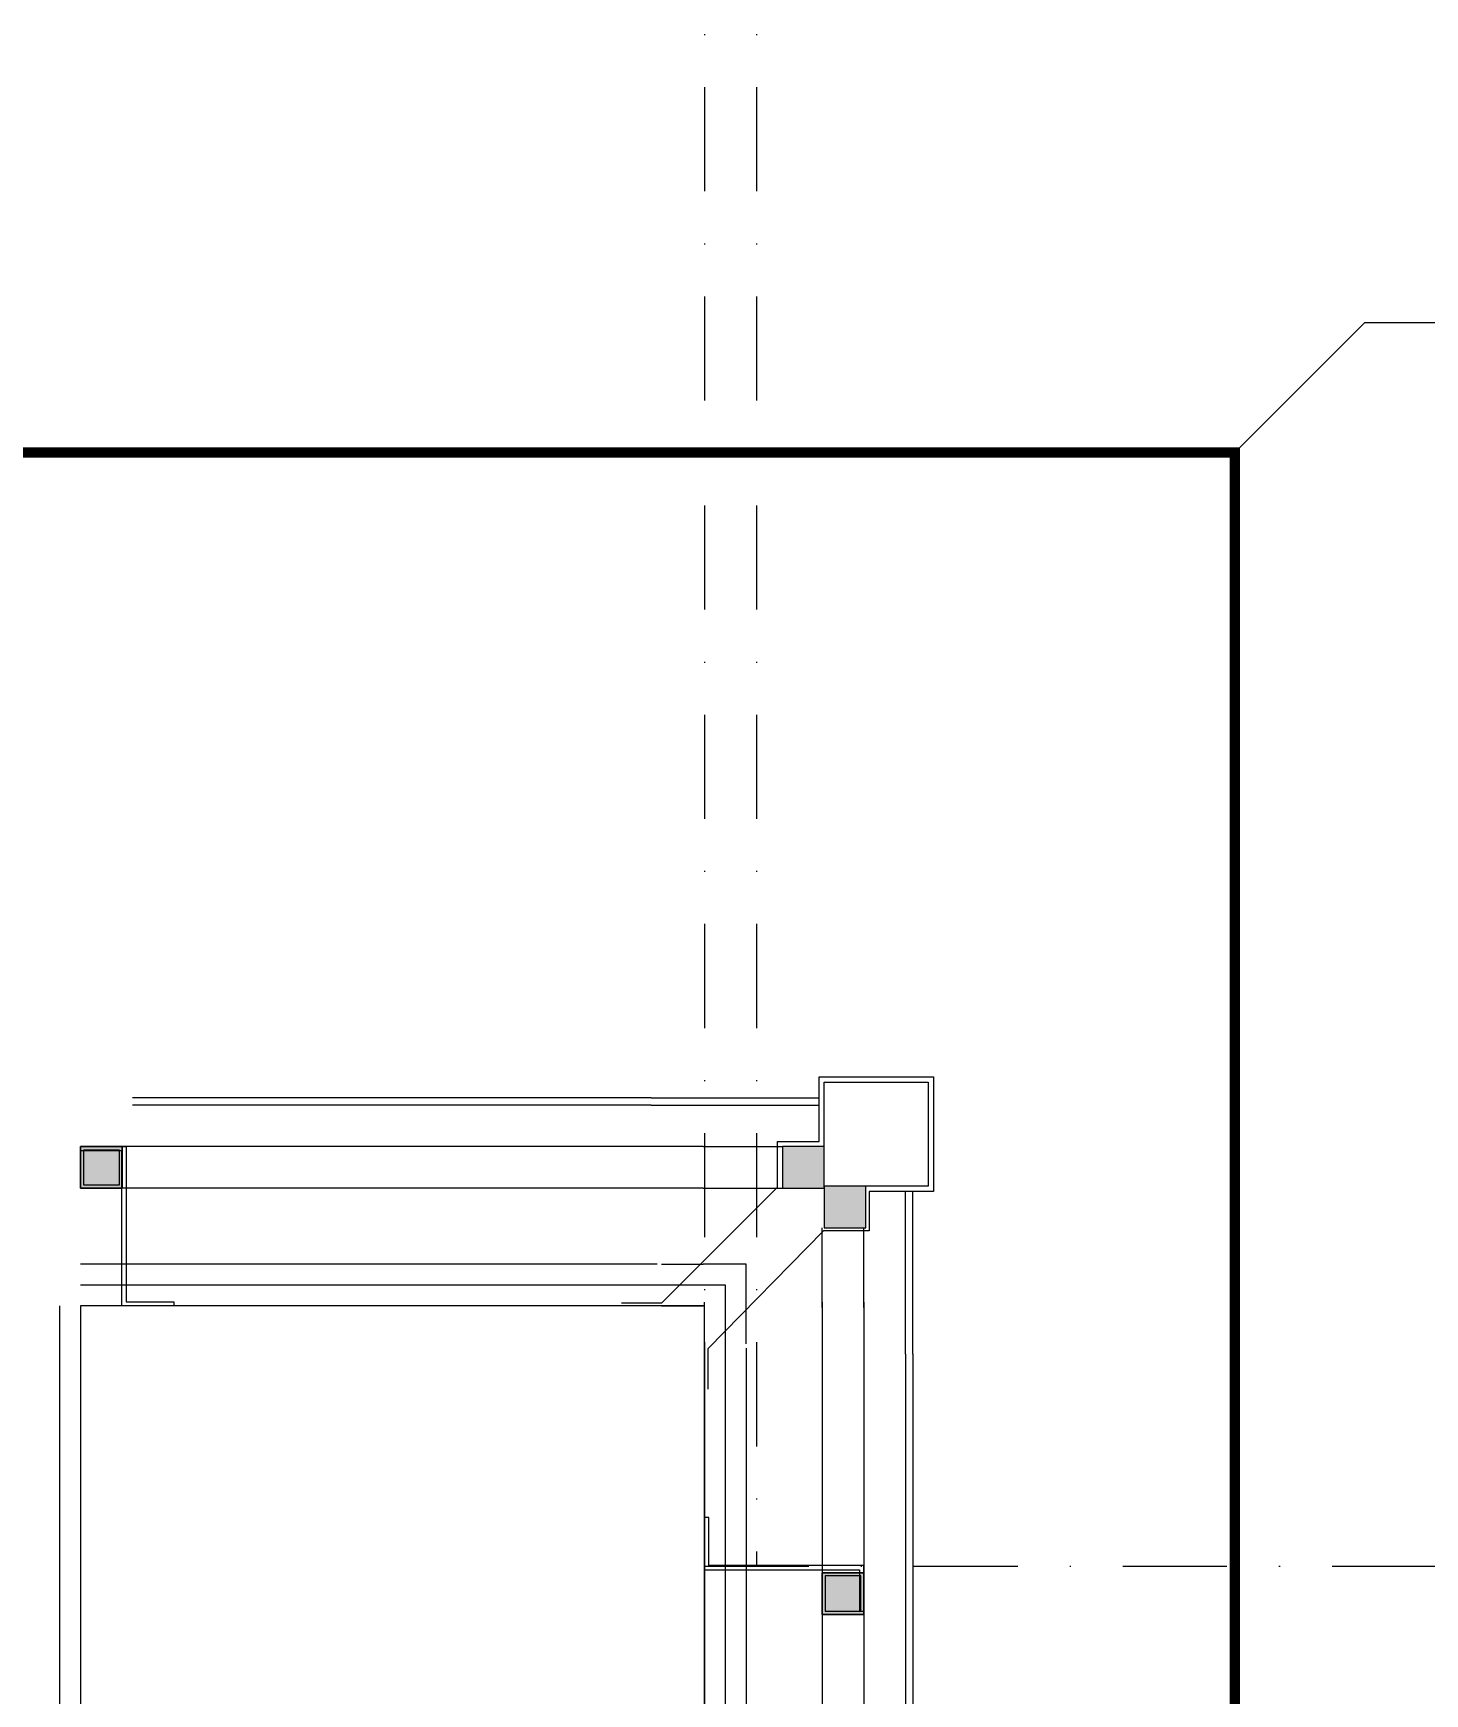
# Model space of a CAD drawing. Extents: x -9058 to 11890, y 0 to 8114.
# Drawn here: x 3860.5 to 3994.3, y 3748.6 to 3908.2 of the extents above; entities that cross this region are included whole.
import ezdxf
from ezdxf.enums import TextEntityAlignment as Align

# ---------------------------------------------------------------- set-up
doc = ezdxf.new("R2010")
doc.units = 0
doc.header["$LTSCALE"] = 10
doc.header["$MEASUREMENT"] = 0
doc.linetypes.add('DASHDOT', pattern=[1, 0.5, -0.25, 0, -0.25])
doc.linetypes.add('HIDDEN2', pattern=[4.7625, 3.175, -1.5875])
doc.layers.get('0').update_dxf_attribs({"color": 9, "lineweight": 9})
for name, color, linetype, lineweight in [('01', 9, 'Continuous', 9), ('06D', 9, 'Continuous', 9), ('10', 9, 'Continuous', 9), ('14', 9, 'Continuous', 9), ('21', 9, 'Continuous', 9), ('24', 9, 'DASHDOT', 9), ('33', 9, 'BATTING', 9)]:
    doc.layers.add(name, color=color, linetype=linetype, lineweight=lineweight)
doc.styles.add('Arial', font='arial.ttf', dxfattribs={"height": 2.5})
doc.linetypes.add('BATTING', pattern='A,0.0001,-0.1,[134,ltypeshp.shx,S=0.1,R=0,X=-0.1,Y=0],-0.2,[134,ltypeshp.shx,S=0.1,R=180,X=0.1,Y=0],-0.1', length=0.4001)

# ---------------------------------------------------------------- blocks, each defined once
blk = doc.blocks.new('p-s-profil')
at = {"layer": '10'}
blk.add_lwpolyline([(9, 15.3), (4.6, 15.3), (4.6, 0.4), (0, 0.4), (0, 0), (5, 0), (5, 14.9), (9, 14.9), (9, 15.3)], dxfattribs=at)
blk.add_lwpolyline([(9, 15.3), (4.6, 15.3), (4.6, 0.4), (0, 0.4), (0, 0), (5, 0), (5, 14.9), (9, 14.9), (9, 15.3)], dxfattribs=at)
blk = doc.blocks.new('p-kutu_profil_40x40')
h = blk.add_hatch(color=256)
h.dxf.hatch_style = 1
h.paths.add_polyline_path([(0, 0), (4, 0), (4, 4), (0, 4)])
h = blk.add_hatch(color=255)
h.dxf.hatch_style = 1
h.paths.add_polyline_path([(0, 0), (4, 0), (4, 4), (0, 4)])
blk.add_lwpolyline([(0, 0), (4, 0), (4, 4), (0, 4)], close=True)
at = {"layer": '10'}
for points in [[(0, 4), (4, 4), (4, 0), (0, 0)], [(0, 4), (4, 4), (4, 0), (0, 0)], [(0, 0), (4, 0), (4, 4), (0, 4)], [(0.3, 3.7), (3.7, 3.7), (3.7, 0.3), (0.3, 0.3)], [(0.3, 3.7), (3.7, 3.7), (3.7, 0.3), (0.3, 0.3)]]:
    blk.add_lwpolyline(points, close=True, dxfattribs=at)
blk = doc.blocks.new('prf-10x10')
h = blk.add_hatch(color=255)
h.dxf.hatch_style = 1
h.paths.add_polyline_path([(-5, -5), (5, -5), (5, 5), (-5, 5)])
at = {"layer": '10'}
blk.add_lwpolyline([(-5, -5), (5, -5), (5, 5), (-5, 5)], close=True, dxfattribs=at)
blk = doc.blocks.new('p-kose-trapez')
at = {"layer": '06D'}
for points in [[(-21.96, -6.51), (-14.31, -6.51)], [(-21.96, -10.51), (-14.32, -10.51)], [(-10.51, -21.96), (-10.51, -14.32)], [(-6.51, -21.96), (-6.51, -14.31)], [(-17.81, -21.96), (-17.81, -17.81), (-21.96, -17.81)]]:
    blk.add_lwpolyline(points, dxfattribs=at)
at = {"layer": '10'}
for points in [[(-29.8, -21.51), (-25.92, -21.51), (-14.8, -10.39), (-14.8, -6), (-10.81, -6), (-10.81, 0.19), (0.19, 0.19), (0.19, -10.81), (-6, -10.81), (-6, -14.61), (-10.38, -14.61), (-21.51, -25.94), (-21.51, -29.81)], [(-10.31, -6.51), (-10.31, -6.51), (-10.31, -0.32), (-0.31, -0.32), (-0.31, -10.32), (-6.5, -10.32), (-6.5, -10.32)], [(-22.96, -1.81), (-10.81, -1.81)], [(-22.96, -2.51), (-10.81, -2.51)], [(-2.51, -21.96), (-2.51, -10.81)], [(-1.81, -21.96), (-1.81, -10.81)]]:
    blk.add_lwpolyline(points, dxfattribs=at)
at = {"layer": '10', "xscale": 0.4, "yscale": 0.4, "rotation": 90}
for p in [(-12.31, -8.51), (-8.31, -12.32)]:
    blk.add_blockref('prf-10x10', p, dxfattribs=at)
blk = doc.blocks.new('0_detailbox1')
blk.add_lwpolyline([(10.411, -2.5), (7.911, 0), (-5, 0)])
blk.add_circle((0, 0), 5)
at = {"style": 'Arial'}
blk.add_attdef('DETAYADI', text='', height=3, dxfattribs=at).set_placement((0, 0), align=Align.BOTTOM_CENTER)
blk.add_attdef('PAFTAADI', text='', height=2, dxfattribs=at).set_placement((0, -0.5), align=Align.TOP_CENTER)
blk = doc.blocks.new('AKS')
at = {"layer": '24', "ltscale": 2}
for points in [[(3805.06, 4008.37), (3805.06, 3968.37), (3905.06, 3968.37), (3905.06, 3745.87)], [(4010.06, 4008.37), (4010.06, 3968.37), (3910.06, 3968.37), (3910.06, 3745.87)], [(3905.06, 3745.87), (4585.06, 3745.87)]]:
    blk.add_lwpolyline(points, dxfattribs=at)

msp = doc.modelspace()

# ---------------------------------------------------------------- linework, layer by layer
at = {"layer": '01'}
msp.add_lwpolyline([(3865.06, 3725.87), (3925.06, 3725.87), (3925.06, 3785.87), (3865.06, 3785.87)], close=True, dxfattribs=at)
at = {"layer": '06D'}
for points in [[(3924.91, 3801.17), (3865.09, 3801.17)], [(3924.91, 3797.17), (3865.09, 3797.17)], [(3920.51, 3789.87), (3865.06, 3789.87)], [(3920.91, 3789.87), (3920.91, 3789.87), (3924.91, 3789.87)], [(3920.91, 3785.87), (3867.39, 3785.87)], [(3920.91, 3785.87), (3924.91, 3785.87)], [(3925.06, 3782.22), (3925.06, 3786.22)], [(3929.06, 3782.22), (3929.06, 3782.22), (3929.06, 3786.22)], [(3936.36, 3786.22), (3936.36, 3299.87)], [(3940.36, 3786.22), (3940.36, 3299.87)], [(3925.06, 3782.22), (3925.06, 3299.47)], [(3929.06, 3781.82), (3929.06, 3299.87)]]:
    msp.add_lwpolyline(points, dxfattribs=at)
at = {"layer": '10'}
for points in [[(3919.91, 3805.87), (3870.06, 3805.87)], [(3919.91, 3805.87), (3924.91, 3805.87)], [(3919.91, 3805.17), (3870.06, 3805.17)], [(3919.91, 3805.17), (3924.91, 3805.17)], [(3944.36, 3781.22), (3944.36, 3786.22)], [(3945.06, 3781.22), (3945.06, 3786.22)], [(3944.36, 3781.22), (3944.36, 3304.87)], [(3945.06, 3781.22), (3945.06, 3304.87)]]:
    msp.add_lwpolyline(points, dxfattribs=at)
at = {"layer": '14'}
msp.add_lwpolyline([(3863.06, 3785.87), (3863.06, 3723.91), (3903.06, 3723.91), (3903.06, 3370.37)], dxfattribs=at)
at = {"layer": '21', "linetype": 'HIDDEN2', "ltscale": 0.1, "const_width": 1}
msp.add_lwpolyline([(3767.13, 3867.87), (3976.02, 3867.87), (3976.02, 3346.4), (3767.13, 3346.4)], close=True, dxfattribs=at)
at = {"layer": '33', "ltscale": 0.2, "flags": 128}
msp.add_lwpolyline([(3927.06, 3299.87), (3927.06, 3787.87), (3865.06, 3787.87)], dxfattribs=at)

# ---------------------------------------------------------------- block references
for name, p in [('AKS', (20, 15)), ('p-kose-trapez', (3946.87, 3807.68)), ('p-kutu_profil_40x40', (3865.09, 3797.17))]:
    msp.add_blockref(name, p)
at = {"xscale": -1}
msp.add_blockref('p-s-profil', (3874.06, 3785.87), dxfattribs=at)
at = {"rotation": 270}
msp.add_blockref('p-s-profil', (3925.06, 3765.52), dxfattribs=at)
at = {"extrusion": (0, 0, -1), "zscale": -1, "rotation": 90}
msp.add_blockref('p-kutu_profil_40x40', (-3936.36, 3756.22), dxfattribs=at)
at = {"layer": '21'}
ref = msp.add_blockref('0_detailbox1', (4028.07, 3880.37), dxfattribs=dict(at, xscale=-5, yscale=5, zscale=5))
ref.add_attrib('DETAYADI', '01', dxfattribs={"layer": '0', "height": 15, "style": 'Arial'}).set_placement((4029.63, 3880.37), align=Align.BOTTOM_CENTER)
ref.add_attrib('PAFTAADI', 'KRT-M-C-600', dxfattribs={"layer": '0', "height": 10, "style": 'Arial', "width": 0.45}).set_placement((4027.89, 3877.87), align=Align.TOP_CENTER)

doc.saveas('drawing.dxf')
